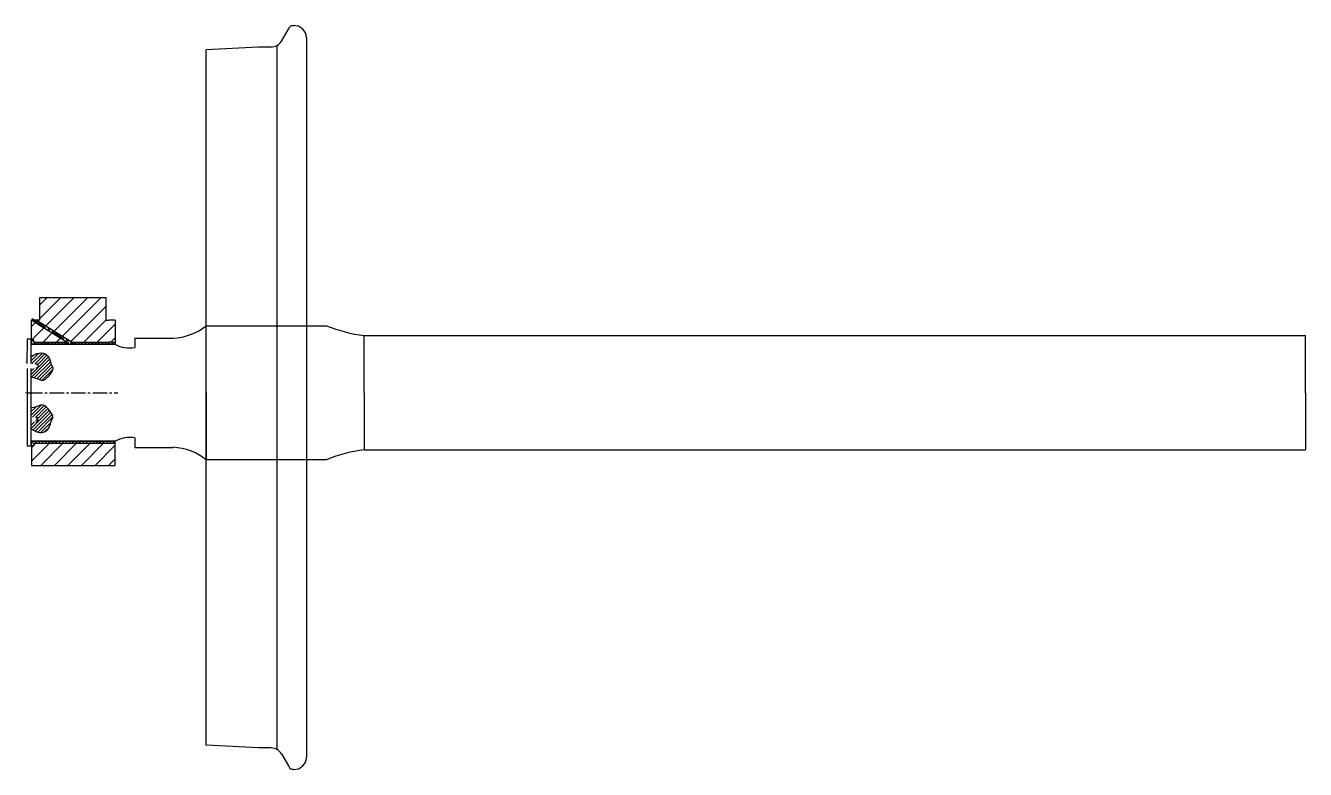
# Model space of a CAD drawing. Header units: millimetres. Extents: x -5057 to 33615, y -6628 to 11138.
# Drawn here: x 746 to 2446, y 1262 to 2249 of the extents above; entities that cross this region are included whole.
import ezdxf

# ---------------------------------------------------------------- set-up
doc = ezdxf.new("R2010")
doc.units = ezdxf.units.MM
doc.linetypes.add('CENTER2', pattern=[28.575, 19.05, -3.175, 3.175, -3.175])

# ---------------------------------------------------------------- blocks, each defined once
blk = doc.blocks.new('*U19')
at = {"color": 0, "linetype": 'CENTER2', "transparency": 16777216}
blk.add_line((-26.6, 16.4), (26.6, -16.4), dxfattribs=at)
blk = doc.blocks.new('*U20')
at = {"color": 0, "linetype": 'CENTER2', "transparency": 16777216}
blk.add_line((-59.5, 0), (59.5, 0), dxfattribs=at)

msp = doc.modelspace()

# ---------------------------------------------------------------- hatches: boundary and pattern name
h = msp.add_hatch()
h.set_pattern_fill('ANSI31', color=256, scale=4)
h.paths.add_polyline_path([(764.49, 1858.467), (765.156, 1858.467), (765.156, 1888.467), (853.156, 1888.467), (853.156, 1858.467), (856.656, 1858.467), (861.924, 1858.467), (865.156, 1858.467), (865.156, 1829.201), (860.906, 1829.201), (857.406, 1829.201), (807.892, 1829.201), (763.002, 1856.979)])
h = msp.add_hatch()
h.set_pattern_fill('ANSI31', color=256, scale=4)
h.paths.add_polyline_path([(760.906, 1829.201), (757.406, 1829.201), (757.406, 1832.047), (754.156, 1832.047), (754.156, 1858.467), (754.862, 1858.467), (756.351, 1856.979), (801.24, 1829.201)])
h = msp.add_hatch()
h.set_pattern_fill('ANSI31', color=256, angle=90)
h.paths.add_polyline_path([(812.481, 1826.361), (812.481, 1829.201), (860.906, 1829.201), (865.156, 1829.201), (865.156, 1826.361), (860.906, 1826.361)])
h.paths.add_polyline_path([(754.156, 1826.361), (754.159, 1829.201), (801.24, 1829.201), (801.24, 1826.361)])
h = msp.add_hatch()
h.set_pattern_fill('ANSI31', color=256, angle=90)
h.paths.add_polyline_path([(754.159, 1832.047), (757.406, 1832.047), (757.406, 1829.201), (801.24, 1829.201), (803.535, 1827.781), (801.24, 1826.361), (757.406, 1826.361), (754.159, 1826.361)])
h = msp.add_hatch()
h.set_pattern_fill('ANSI31', color=256)
edge = h.paths.add_edge_path()
edge.add_line((762.35, 1800.035), (762.35, 1795.059))
edge.add_line((762.35, 1795.059), (759.854, 1795.059))
edge.add_line((759.854, 1795.059), (758.586, 1794.372))
edge.add_line((758.586, 1794.372), (753.156, 1794.372))
edge.add_line((753.156, 1794.372), (753.156, 1793.578))
edge.add_line((753.156, 1793.578), (753.156, 1782.092))
edge.add_spline(control_points=[(753.156, 1782.092), (760.101, 1782.092), (768.008, 1775.771), (775.283, 1781.776), (785.087, 1795.049), (778.762, 1799.789), (778.762, 1811.482), (765.478, 1817.803), (753.156, 1809.902)], knot_values=[0, 0, 0, 0, 1, 2, 3, 4, 5, 6, 6, 6, 6], degree=3, periodic=0)
edge.add_line((753.156, 1809.902), (753.156, 1801.516))
edge.add_line((753.156, 1801.516), (753.156, 1800.722))
edge.add_line((753.156, 1800.722), (758.586, 1800.722))
edge.add_line((758.586, 1800.722), (759.856, 1800.035))
edge.add_line((759.856, 1800.035), (762.35, 1800.035))
h = msp.add_hatch()
h.set_pattern_fill('ANSI31', color=256)
edge = h.paths.add_edge_path()
edge.add_spline(control_points=[(753.156, 1714.192), (765.478, 1706.291), (778.762, 1712.612), (778.762, 1724.305), (785.087, 1729.045), (775.283, 1742.319), (768.008, 1748.323), (760.101, 1742.003), (753.156, 1742.003)], knot_values=[0, 0, 0, 0, 1, 2, 3, 4, 5, 6, 6, 6, 6], degree=3, periodic=0)
edge.add_line((753.156, 1742.003), (753.156, 1729.722))
edge.add_line((753.156, 1729.722), (758.586, 1729.722))
edge.add_line((758.586, 1729.722), (759.856, 1729.035))
edge.add_line((759.856, 1729.035), (759.856, 1724.06))
edge.add_line((759.856, 1724.06), (758.586, 1723.372))
edge.add_line((758.586, 1723.372), (753.156, 1723.372))
edge.add_line((753.156, 1723.372), (753.156, 1714.192))
h = msp.add_hatch()
h.set_pattern_fill('ANSI31', color=256, scale=4)
h.set_pattern_definition([(45, (-0.947, 0), (-8.98026, 8.98026), [])])
h.paths.add_polyline_path([(754.129, 1692.058), (757.406, 1692.047), (757.406, 1694.893), (865.156, 1694.893), (865.156, 1665.627), (754.102, 1665.627)])
h = msp.add_hatch()
h.set_pattern_fill('ANSI31', color=256, angle=90)
h.paths.add_polyline_path([(757.406, 1692.047), (754.156, 1692.054), (754.156, 1697.74), (805.83, 1697.733), (801.24, 1694.893), (757.406, 1694.893)])
h = msp.add_hatch()
h.set_pattern_fill('ANSI31', color=256, angle=90)
h.paths.add_polyline_path([(757.406, 1693.047), (754.156, 1693.047), (754.156, 1697.733), (865.156, 1697.733), (865.156, 1694.893), (757.406, 1694.893)])

# ---------------------------------------------------------------- linework, layer by layer
for p, q in [((1086.104, 2228.847), (1095.295, 2244.766)), ((1095.295, 2244.766), (1097.111, 2247.911)), ((1119.156, 2233.347), (1119.156, 1278.047)), ((1055.656, 2220.847), (986.156, 2217.375)), ((986.156, 1294.019), (986.156, 2217.375)), ((1072.248, 2220.847), (1055.656, 2220.847)), ((1080.248, 1288.404), (1080.248, 2222.991)), ((765.156, 1858.467), (765.156, 1888.467)), ((765.156, 1888.467), (853.156, 1888.467)), ((853.156, 1858.467), (853.156, 1888.467)), ((754.156, 1832.047), (754.156, 1858.467)), ((765.156, 1858.467), (754.156, 1858.467)), ((756.711, 1858.814), (754.673, 1860.075)), ((756.351, 1856.979), (755.485, 1858.479)), ((756.351, 1856.979), (803.535, 1827.781)), ((763.002, 1856.979), (756.351, 1856.979)), ((763.002, 1856.979), (763.855, 1858.456)), ((763.002, 1856.979), (810.187, 1827.781)), ((853.156, 1858.467), (856.656, 1858.467)), ((861.924, 1858.467), (856.656, 1858.467)), ((865.156, 1858.467), (861.924, 1858.467)), ((865.156, 1858.467), (865.156, 1829.201)), ((986.156, 1851.047), (1146.156, 1851.047)), ((986.156, 1762.047), (986.156, 1851.047)), ((1196.156, 1762.047), (1196.156, 1838.047)), ((1196.156, 1838.047), (2446.156, 1838.047)), ((2446.156, 1762.047), (2446.156, 1838.047)), ((748.156, 1833.047), (748.08, 1800.722)), ((753.156, 1833.047), (748.156, 1833.047)), ((753.156, 1833.047), (753.156, 1826.361)), ((753.156, 1826.361), (753.156, 1801.516)), ((753.156, 1826.297), (753.156, 1801.516)), ((753.156, 1826.297), (865.156, 1826.297)), ((753.156, 1826.297), (865.156, 1826.297)), ((753.156, 1826.297), (865.156, 1826.297)), ((753.156, 1826.297), (753.156, 1801.516)), ((754.156, 1826.361), (754.162, 1832.047)), ((757.406, 1832.047), (754.156, 1832.047)), ((757.406, 1826.361), (754.156, 1826.361)), ((757.406, 1829.201), (757.406, 1832.047)), ((757.406, 1829.201), (760.906, 1829.201)), ((760.906, 1826.361), (757.406, 1826.361)), ((760.906, 1829.201), (801.24, 1829.201)), ((760.906, 1829.201), (801.24, 1829.201)), ((798.939, 1826.361), (760.906, 1826.361)), ((801.24, 1826.361), (798.939, 1826.361)), ((801.24, 1826.361), (801.24, 1827.781)), ((801.24, 1827.781), (803.535, 1827.781)), ((807.892, 1829.201), (857.406, 1829.201)), ((807.892, 1829.201), (857.406, 1829.201)), ((812.481, 1827.781), (810.187, 1827.781)), ((812.481, 1826.361), (812.481, 1827.781)), ((857.406, 1826.361), (812.481, 1826.361)), ((860.906, 1829.201), (857.406, 1829.201)), ((860.906, 1826.361), (857.406, 1826.361)), ((860.906, 1829.201), (865.156, 1829.201)), ((860.906, 1829.201), (865.156, 1829.201)), ((865.156, 1826.361), (860.906, 1826.361)), ((865.156, 1829.201), (865.156, 1826.361)), ((865.156, 1829.201), (865.156, 1826.361)), ((891.156, 1834.547), (942.156, 1834.547)), ((891.156, 1834.547), (891.156, 1822.047)), ((747.156, 1803.262), (747.156, 1802.548)), ((748.161, 1793.578), (748.156, 1791.832)), ((748.156, 1791.832), (748.156, 1762.047)), ((748.161, 1794.372), (748.161, 1793.578)), ((753.156, 1801.516), (753.156, 1800.722)), ((753.156, 1794.372), (753.156, 1793.578)), ((753.156, 1793.578), (753.156, 1697.797)), ((753.156, 1793.578), (753.156, 1697.797)), ((753.156, 1793.578), (753.156, 1691.061)), ((759.849, 1800.035), (762.35, 1800.035)), ((759.849, 1795.059), (762.35, 1795.059)), ((762.35, 1800.035), (762.35, 1795.059)), ((747.156, 1762.047), (746.262, 1762.047)), ((748.156, 1762.047), (748.156, 1691.061)), ((753.156, 1762.047), (752.156, 1762.047)), ((986.156, 1762.047), (986.156, 1673.047)), ((1196.156, 1762.047), (1196.156, 1686.047)), ((2446.156, 1762.047), (2446.156, 1686.047)), ((759.849, 1729.036), (762.35, 1729.036)), ((759.849, 1724.06), (762.35, 1724.06)), ((762.35, 1724.06), (762.35, 1729.036)), ((891.156, 1702.047), (891.156, 1689.547)), ((753.156, 1691.061), (748.156, 1691.061)), ((753.156, 1697.797), (865.156, 1697.797)), ((753.156, 1697.797), (865.156, 1697.797)), ((753.156, 1697.797), (865.156, 1697.797)), ((754.129, 1692.058), (754.102, 1665.627)), ((865.156, 1697.733), (754.156, 1697.733)), ((754.156, 1692.056), (754.156, 1697.733)), ((754.156, 1692.056), (757.406, 1692.047)), ((757.406, 1694.893), (865.156, 1694.893)), ((757.406, 1694.893), (757.406, 1692.047)), ((757.406, 1686.045), (757.406, 1686.041)), ((865.156, 1694.893), (865.156, 1697.733)), ((865.156, 1694.893), (865.156, 1697.733)), ((865.156, 1665.627), (865.156, 1694.893)), ((891.156, 1689.547), (942.156, 1689.547)), ((1196.156, 1686.047), (2446.156, 1686.047)), ((1146.156, 1673.047), (986.156, 1673.047)), ((754.102, 1665.627), (865.156, 1665.627)), ((1055.656, 1290.547), (986.156, 1294.019)), ((1072.248, 1290.547), (1055.656, 1290.547)), ((1086.104, 1282.547), (1095.295, 1266.629)), ((1095.295, 1266.629), (1097.111, 1263.483)), ((1103.051, 1262.047), (1103.156, 1262.047))]:
    msp.add_line(p, q)
for centre, radius, start, end in [((1103.051, 2236.347), 13, 90, 117.18757), ((1103.156, 2233.347), 16, 0, 93.811315), ((1072.248, 2236.847), 16, 270, 330), ((939.147, 1909.487), 75, 272.299027, 308.813064), ((1214.709, 2012.061), 175, 246.937524, 263.914044), ((884.248, 1861.446), 40, 241.489345, 279.94355), ((884.248, 1662.648), 40, 80.05645, 118.510655), ((939.147, 1614.608), 75, 51.186936, 87.700973), ((1214.709, 1512.033), 175, 96.085956, 113.062476), ((1072.248, 1274.547), 16, 30, 90), ((1103.156, 1278.047), 16, 266.188685, 0), ((1103.051, 1275.047), 13, 242.81243, 270)]:
    msp.add_arc(centre, radius, start, end)
for points in [[(753.156, 1809.902), (765.478, 1817.803), (778.762, 1811.482), (778.762, 1799.789), (785.087, 1795.049), (775.283, 1781.776), (768.008, 1775.771), (760.101, 1782.092), (753.156, 1782.092)], [(753.156, 1714.192), (765.478, 1706.291), (778.762, 1712.612), (778.762, 1724.305), (785.087, 1729.045), (775.283, 1742.319), (768.008, 1748.323), (760.101, 1742.003), (753.156, 1742.003)]]:
    msp.add_open_spline(points, degree=3)

# ---------------------------------------------------------------- block references
at = {"linetype": 'CENTER2'}
for name, p in [('*U19', (783.269, 1842.38)), ('*U20', (809.156, 1762.047))]:
    msp.add_blockref(name, p, dxfattribs=at)

doc.saveas('drawing.dxf')
